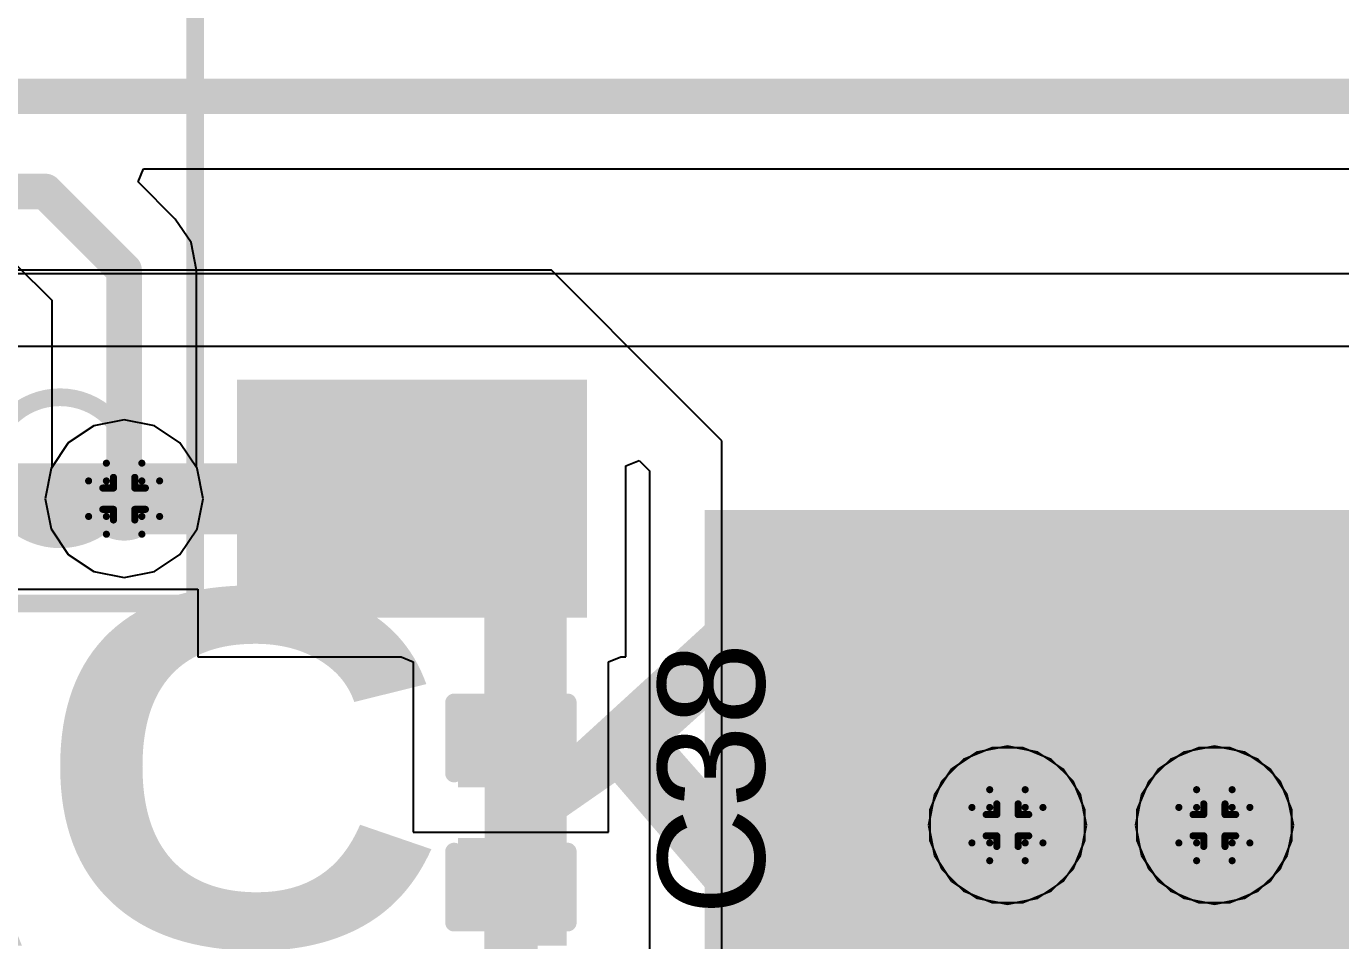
# Model space of a CAD drawing. Header units: inches. Extents: x 0 to 198, y 0 to 199.
# Drawn here: x 4.4071 to 4.7773, y 0.9922 to 1.2497 of the extents above; entities that cross this region are included whole.
import ezdxf

# ---------------------------------------------------------------- set-up
doc = ezdxf.new("R2010")
doc.units = ezdxf.units.IN
doc.header["$MEASUREMENT"] = 0
for name, color, linetype in [('Bottom Layer', 5, 'Continuous'), ('Bottom Paste', 16, 'Continuous'), ('Bottom Solder', 6, 'Continuous'), ('Drill Drawing', 1, 'Continuous'), ('Layer 1', 16, 'Continuous'), ('Layer 2', 76, 'Continuous'), ('Top Layer', 1, 'Continuous'), ('Top Overlay', 2, 'Continuous'), ('Top Paste', 8, 'Continuous'), ('Top Solder', 216, 'Continuous'), ('Via Holes', 16, 'Continuous')]:
    doc.layers.add(name, color=color, linetype=linetype)
doc.styles.add('Arial', font='', dxfattribs={"height": 0.2})
doc.styles.add('Arial Black_Bold', font='', dxfattribs={"height": 0.2})
doc.styles.get('Arial').set_extended_font_data('Arial')
doc.styles.get('Arial Black_Bold').set_extended_font_data('Arial Black', bold=True)

# ---------------------------------------------------------------- blocks, each defined once
blk = doc.blocks.new('TS_1002S_12026C_21')
at = {"layer": 'Top Layer'}
blk.add_hatch(color=1, dxfattribs=at).paths.add_polyline_path([(0.13385, -0.05906), (0.22441, -0.05906), (0.22441, -0.11811), (0.13385, -0.11811)])
at = {"layer": 'Top Paste'}
blk.add_hatch(color=8, dxfattribs=at).paths.add_polyline_path([(0.13385, -0.05906), (0.22441, -0.05906), (0.22441, -0.11811), (0.13385, -0.11811)])
at = {"layer": 'Top Solder'}
blk.add_hatch(color=216, dxfattribs=at).paths.add_polyline_path([(0.12985, -0.05506), (0.22841, -0.05506), (0.22841, -0.12211), (0.12985, -0.12211)])
at = {"layer": 'Top Overlay'}
for points in [[(0.11811, -0.11812, 0.005, 0.005, 0), (0.11811, 0.1181, 0.005, 0.005, 0)], [(-0.11811, -0.11812, 0.005, 0.005, 0), (0.11811, -0.11812, 0.005, 0.005, 0)]]:
    blk.add_lwpolyline(points, format="xyseb", dxfattribs=at)
for points in [[(0.1, -0.08001, 0.005, 0.005, 1), (0.06, -0.08001, 0.005, 0.005, 1)], [(0.09875, -0.08001, 0.0025, 0.0025, 1), (0.10125, -0.08001, 0.0025, 0.0025, 1)], [(0.11686, -0.11812, 0.0025, 0.0025, 1), (0.11936, -0.11812, 0.0025, 0.0025, 1)], [(0.11686, -0.11812, 0.0025, 0.0025, 1), (0.11936, -0.11812, 0.0025, 0.0025, 1)]]:
    blk.add_lwpolyline(points, format="xyseb", close=True, dxfattribs=at)
blk = doc.blocks.new('TO_252_2L_B_52')
at = {"layer": 'Bottom Layer'}
blk.add_hatch(color=5, dxfattribs=at).paths.add_polyline_path([(-0.13779, 0.00197), (0.1378, 0.00197), (0.1378, -0.27362), (-0.13779, -0.27362)])
at = {"layer": 'Bottom Paste'}
blk.add_hatch(color=16, dxfattribs=at).paths.add_polyline_path([(-0.13779, 0.00197), (0.1378, 0.00197), (0.1378, -0.27362), (-0.13779, -0.27362)])
at = {"layer": 'Bottom Solder'}
blk.add_hatch(color=6, dxfattribs=at).paths.add_polyline_path([(-0.14179, 0.00597), (0.1418, 0.00597), (0.1418, -0.27762), (-0.14179, -0.27762)])
blk = doc.blocks.new('C___0402_339')
at = {"layer": 'Top Layer'}
for points in [[(-0.0275, -0.0125), (-0.0275, 0.0125), (-0.0095, 0.0125), (-0.0095, -0.0125)], [(0.0095, -0.0125), (0.0095, 0.0125), (0.0275, 0.0125), (0.0275, -0.0125)]]:
    blk.add_hatch(color=1, dxfattribs=at).paths.add_polyline_path(points)
at = {"layer": 'Top Paste'}
for points in [[(-0.0275, -0.0125), (-0.0275, 0.0125), (-0.0095, 0.0125), (-0.0095, -0.0125)], [(0.0095, -0.0125), (0.0095, 0.0125), (0.0275, 0.0125), (0.0275, -0.0125)]]:
    blk.add_hatch(color=8, dxfattribs=at).paths.add_polyline_path(points)
at = {"layer": 'Top Solder'}
for points in [[(-0.02986, -0.01486), (-0.02986, 0.01486), (-0.00714, 0.01486), (-0.00714, -0.01486)], [(0.00714, -0.01486), (0.00714, 0.01486), (0.02986, 0.01486), (0.02986, -0.01486)]]:
    blk.add_hatch(color=216, dxfattribs=at).paths.add_polyline_path(points)
at = {"layer": 'Top Overlay'}
for points in [[(-0.031, 0.016, 0.005, 0.005, 0), (-0.031, -0.016, 0.005, 0.005, 0)], [(-0.031, 0.016, 0.005, 0.005, 0), (-0.011, 0.016, 0.005, 0.005, 0)], [(0.011, 0.016, 0.005, 0.005, 0), (0.031, 0.016, 0.005, 0.005, 0)], [(0.031, 0.016, 0.005, 0.005, 0), (0.031, -0.016, 0.005, 0.005, 0)], [(-0.031, -0.016, 0.005, 0.005, 0), (-0.011, -0.016, 0.005, 0.005, 0)], [(0.031, -0.016, 0.005, 0.005, 0), (0.011, -0.016, 0.005, 0.005, 0)]]:
    blk.add_lwpolyline(points, format="xyseb", dxfattribs=at)
for points in [[(-0.03225, 0.016, 0.0025, 0.0025, 1), (-0.02975, 0.016, 0.0025, 0.0025, 1)], [(-0.03225, 0.016, 0.0025, 0.0025, 1), (-0.02975, 0.016, 0.0025, 0.0025, 1)], [(-0.01225, 0.016, 0.0025, 0.0025, 1), (-0.00975, 0.016, 0.0025, 0.0025, 1)], [(0.00975, 0.016, 0.0025, 0.0025, 1), (0.01225, 0.016, 0.0025, 0.0025, 1)], [(0.02975, 0.016, 0.0025, 0.0025, 1), (0.03225, 0.016, 0.0025, 0.0025, 1)], [(0.02975, 0.016, 0.0025, 0.0025, 1), (0.03225, 0.016, 0.0025, 0.0025, 1)], [(-0.03225, -0.016, 0.0025, 0.0025, 1), (-0.02975, -0.016, 0.0025, 0.0025, 1)], [(-0.03225, -0.016, 0.0025, 0.0025, 1), (-0.02975, -0.016, 0.0025, 0.0025, 1)], [(-0.01225, -0.016, 0.0025, 0.0025, 1), (-0.00975, -0.016, 0.0025, 0.0025, 1)], [(0.00975, -0.016, 0.0025, 0.0025, 1), (0.01225, -0.016, 0.0025, 0.0025, 1)], [(0.02975, -0.016, 0.0025, 0.0025, 1), (0.03225, -0.016, 0.0025, 0.0025, 1)], [(0.02975, -0.016, 0.0025, 0.0025, 1), (0.03225, -0.016, 0.0025, 0.0025, 1)]]:
    blk.add_lwpolyline(points, format="xyseb", close=True, dxfattribs=at)

msp = doc.modelspace()

# ---------------------------------------------------------------- hatches: boundary and pattern name
at = {"layer": 'Bottom Layer'}
h = msp.add_hatch(color=5, dxfattribs=at)
edge = h.paths.add_edge_path()
edge.add_arc((4.43465, 1.11668), 0.01181, 0, 360)
h = msp.add_hatch(color=5, dxfattribs=at)
edge = h.paths.add_edge_path()
edge.add_arc((4.68344, 1.02473), 0.01181, 0, 360)
h = msp.add_hatch(color=5, dxfattribs=at)
edge = h.paths.add_edge_path()
edge.add_arc((4.74172, 1.02473), 0.01181, 0, 360)
at = {"layer": 'Layer 1'}
h = msp.add_hatch(color=16, dxfattribs=at)
edge = h.paths.add_edge_path()
edge.add_arc((4.43465, 1.11668), 0.01181, 0, 360)
h = msp.add_hatch(color=16, dxfattribs=at)
edge = h.paths.add_edge_path()
edge.add_arc((4.68344, 1.02473), 0.01181, 0, 360)
h = msp.add_hatch(color=16, dxfattribs=at)
edge = h.paths.add_edge_path()
edge.add_arc((4.74172, 1.02473), 0.01181, 0, 360)
at = {"layer": 'Layer 2'}
h = msp.add_hatch(color=76, dxfattribs=at)
edge = h.paths.add_edge_path()
edge.add_arc((4.43465, 1.11668), 0.01181, 0, 360)
h = msp.add_hatch(color=76, dxfattribs=at)
edge = h.paths.add_edge_path()
edge.add_arc((4.68344, 1.02473), 0.01181, 0, 360)
h = msp.add_hatch(color=76, dxfattribs=at)
edge = h.paths.add_edge_path()
edge.add_arc((4.74172, 1.02473), 0.01181, 0, 360)
at = {"layer": 'Top Layer'}
h = msp.add_hatch(color=1, dxfattribs=at)
edge = h.paths.add_edge_path()
edge.add_arc((4.43465, 1.11668), 0.01181, 0, 360)
h = msp.add_hatch(color=1, dxfattribs=at)
edge = h.paths.add_edge_path()
edge.add_arc((4.68344, 1.02473), 0.01181, 0, 360)
h = msp.add_hatch(color=1, dxfattribs=at)
edge = h.paths.add_edge_path()
edge.add_arc((4.74172, 1.02473), 0.01181, 0, 360)
at = {"layer": 'Via Holes'}
h = msp.add_hatch(color=7, dxfattribs=at)
edge = h.paths.add_edge_path()
edge.add_arc((4.43465, 1.11668), 0.00591, 0, 360)
h = msp.add_hatch(color=7, dxfattribs=at)
edge = h.paths.add_edge_path()
edge.add_arc((4.68344, 1.02473), 0.00591, 0, 360)
h = msp.add_hatch(color=7, dxfattribs=at)
edge = h.paths.add_edge_path()
edge.add_arc((4.74172, 1.02473), 0.00591, 0, 360)

# ---------------------------------------------------------------- linework, layer by layer
at = {"layer": 'Bottom Layer'}
for p, q in [((4.43857, 1.20591), (4.4401, 1.20961)), ((4.4401, 1.20961), (5.64272, 1.20961)), ((4.44907, 1.19542), (4.43857, 1.20591)), ((4.45349, 1.1888), (4.44907, 1.19542)), ((4.45504, 1.181), (4.45349, 1.1888)), ((4.40399, 1.18282), (4.41426, 1.17255)), ((4.45504, 1.12542), (4.45504, 1.181)), ((4.41426, 1.17255), (4.41426, 1.12542)), ((4.4141, 1.12519), (4.41241, 1.11668)), ((4.41426, 1.12542), (4.4141, 1.12519)), ((4.45519, 1.12519), (4.45504, 1.12542)), ((4.45689, 1.11668), (4.45519, 1.12519)), ((4.41241, 1.11668), (4.4141, 1.10817)), ((4.45519, 1.10817), (4.45689, 1.11668)), ((4.4141, 1.10817), (4.41892, 1.10095)), ((4.45037, 1.10095), (4.45519, 1.10817)), ((4.41892, 1.10095), (4.42614, 1.09613)), ((4.44316, 1.09613), (4.45037, 1.10095)), ((4.42614, 1.09613), (4.43465, 1.09444)), ((4.43465, 1.09444), (4.44316, 1.09613))]:
    msp.add_line(p, q, dxfattribs=at)
for points in [[(4.145, 1.23, 0.01, 0.01, 0), (5.65116, 1.23, 0.01, 0.01, 0)], [(4.13051, 1.20321, 0.01, 0.01, 0), (4.41243, 1.20321, 0.01, 0.01, 0)], [(4.41243, 1.20321, 0.01, 0.01, 0), (4.43465, 1.181, 0.01, 0.01, 0)], [(4.43465, 1.11668, 0.01, 0.01, 0), (4.43465, 1.181, 0.01, 0.01, 0)]]:
    msp.add_lwpolyline(points, format="xyseb", dxfattribs=at)
for points in [[(4.40993, 1.20321, 0.005, 0.005, 1), (4.41493, 1.20321, 0.005, 0.005, 1)], [(4.40993, 1.20321, 0.005, 0.005, 1), (4.41493, 1.20321, 0.005, 0.005, 1)], [(4.43215, 1.181, 0.005, 0.005, 1), (4.43715, 1.181, 0.005, 0.005, 1)], [(4.43215, 1.181, 0.005, 0.005, 1), (4.43715, 1.181, 0.005, 0.005, 1)], [(4.43215, 1.11668, 0.005, 0.005, 1), (4.43715, 1.11668, 0.005, 0.005, 1)]]:
    msp.add_lwpolyline(points, format="xyseb", close=True, dxfattribs=at)
at = {"layer": 'Drill Drawing'}
for points in [[(4.42965, 1.12168, 0.002, 0.002, 0), (4.42965, 1.12668, 0.002, 0.002, 0)], [(4.42965, 1.12668, 0.002, 0.002, 0), (4.43965, 1.12668, 0.002, 0.002, 0)], [(4.43965, 1.12168, 0.002, 0.002, 0), (4.43965, 1.12668, 0.002, 0.002, 0)], [(4.42465, 1.11168, 0.002, 0.002, 0), (4.42465, 1.12168, 0.002, 0.002, 0)], [(4.42465, 1.12168, 0.002, 0.002, 0), (4.42965, 1.12168, 0.002, 0.002, 0)], [(4.43165, 1.11968, 0.002, 0.002, 0), (4.43165, 1.12268, 0.002, 0.002, 0)], [(4.43165, 1.12268, 0.002, 0.002, 0), (4.43765, 1.12268, 0.002, 0.002, 0)], [(4.43765, 1.11968, 0.002, 0.002, 0), (4.43765, 1.12268, 0.002, 0.002, 0)], [(4.43965, 1.12168, 0.002, 0.002, 0), (4.44465, 1.12168, 0.002, 0.002, 0)], [(4.44465, 1.11168, 0.002, 0.002, 0), (4.44465, 1.12168, 0.002, 0.002, 0)], [(4.42865, 1.11368, 0.002, 0.002, 0), (4.42865, 1.11968, 0.002, 0.002, 0)], [(4.42865, 1.11968, 0.002, 0.002, 0), (4.43165, 1.11968, 0.002, 0.002, 0)], [(4.43765, 1.11968, 0.002, 0.002, 0), (4.44065, 1.11968, 0.002, 0.002, 0)], [(4.44065, 1.11368, 0.002, 0.002, 0), (4.44065, 1.11968, 0.002, 0.002, 0)], [(4.42865, 1.11368, 0.002, 0.002, 0), (4.43165, 1.11368, 0.002, 0.002, 0)], [(4.43165, 1.11068, 0.002, 0.002, 0), (4.43165, 1.11368, 0.002, 0.002, 0)], [(4.43765, 1.11368, 0.002, 0.002, 0), (4.44065, 1.11368, 0.002, 0.002, 0)], [(4.43765, 1.11068, 0.002, 0.002, 0), (4.43765, 1.11368, 0.002, 0.002, 0)], [(4.42465, 1.11168, 0.002, 0.002, 0), (4.42965, 1.11168, 0.002, 0.002, 0)], [(4.42965, 1.10668, 0.002, 0.002, 0), (4.42965, 1.11168, 0.002, 0.002, 0)], [(4.43165, 1.11068, 0.002, 0.002, 0), (4.43765, 1.11068, 0.002, 0.002, 0)], [(4.43965, 1.11168, 0.002, 0.002, 0), (4.44465, 1.11168, 0.002, 0.002, 0)], [(4.43965, 1.10668, 0.002, 0.002, 0), (4.43965, 1.11168, 0.002, 0.002, 0)], [(4.42965, 1.10668, 0.002, 0.002, 0), (4.43965, 1.10668, 0.002, 0.002, 0)], [(4.67844, 1.02973, 0.002, 0.002, 0), (4.67844, 1.03473, 0.002, 0.002, 0)], [(4.67844, 1.03473, 0.002, 0.002, 0), (4.68844, 1.03473, 0.002, 0.002, 0)], [(4.68844, 1.02973, 0.002, 0.002, 0), (4.68844, 1.03473, 0.002, 0.002, 0)], [(4.73672, 1.02973, 0.002, 0.002, 0), (4.73672, 1.03473, 0.002, 0.002, 0)], [(4.73672, 1.03473, 0.002, 0.002, 0), (4.74672, 1.03473, 0.002, 0.002, 0)], [(4.74672, 1.02973, 0.002, 0.002, 0), (4.74672, 1.03473, 0.002, 0.002, 0)], [(4.67344, 1.01973, 0.002, 0.002, 0), (4.67344, 1.02973, 0.002, 0.002, 0)], [(4.67344, 1.02973, 0.002, 0.002, 0), (4.67844, 1.02973, 0.002, 0.002, 0)], [(4.68044, 1.02773, 0.002, 0.002, 0), (4.68044, 1.03073, 0.002, 0.002, 0)], [(4.68044, 1.03073, 0.002, 0.002, 0), (4.68644, 1.03073, 0.002, 0.002, 0)], [(4.68644, 1.02773, 0.002, 0.002, 0), (4.68644, 1.03073, 0.002, 0.002, 0)], [(4.68844, 1.02973, 0.002, 0.002, 0), (4.69344, 1.02973, 0.002, 0.002, 0)], [(4.69344, 1.01973, 0.002, 0.002, 0), (4.69344, 1.02973, 0.002, 0.002, 0)], [(4.73172, 1.01973, 0.002, 0.002, 0), (4.73172, 1.02973, 0.002, 0.002, 0)], [(4.73172, 1.02973, 0.002, 0.002, 0), (4.73672, 1.02973, 0.002, 0.002, 0)], [(4.73872, 1.02773, 0.002, 0.002, 0), (4.73872, 1.03073, 0.002, 0.002, 0)], [(4.73872, 1.03073, 0.002, 0.002, 0), (4.74472, 1.03073, 0.002, 0.002, 0)], [(4.74472, 1.02773, 0.002, 0.002, 0), (4.74472, 1.03073, 0.002, 0.002, 0)], [(4.74672, 1.02973, 0.002, 0.002, 0), (4.75172, 1.02973, 0.002, 0.002, 0)], [(4.75172, 1.01973, 0.002, 0.002, 0), (4.75172, 1.02973, 0.002, 0.002, 0)], [(4.67744, 1.02173, 0.002, 0.002, 0), (4.67744, 1.02773, 0.002, 0.002, 0)], [(4.67744, 1.02773, 0.002, 0.002, 0), (4.68044, 1.02773, 0.002, 0.002, 0)], [(4.68644, 1.02773, 0.002, 0.002, 0), (4.68944, 1.02773, 0.002, 0.002, 0)], [(4.68944, 1.02173, 0.002, 0.002, 0), (4.68944, 1.02773, 0.002, 0.002, 0)], [(4.73572, 1.02173, 0.002, 0.002, 0), (4.73572, 1.02773, 0.002, 0.002, 0)], [(4.73572, 1.02773, 0.002, 0.002, 0), (4.73872, 1.02773, 0.002, 0.002, 0)], [(4.74472, 1.02773, 0.002, 0.002, 0), (4.74772, 1.02773, 0.002, 0.002, 0)], [(4.74772, 1.02173, 0.002, 0.002, 0), (4.74772, 1.02773, 0.002, 0.002, 0)], [(4.67744, 1.02173, 0.002, 0.002, 0), (4.68044, 1.02173, 0.002, 0.002, 0)], [(4.68044, 1.01873, 0.002, 0.002, 0), (4.68044, 1.02173, 0.002, 0.002, 0)], [(4.68644, 1.02173, 0.002, 0.002, 0), (4.68944, 1.02173, 0.002, 0.002, 0)], [(4.68644, 1.01873, 0.002, 0.002, 0), (4.68644, 1.02173, 0.002, 0.002, 0)], [(4.73572, 1.02173, 0.002, 0.002, 0), (4.73872, 1.02173, 0.002, 0.002, 0)], [(4.73872, 1.01873, 0.002, 0.002, 0), (4.73872, 1.02173, 0.002, 0.002, 0)], [(4.74472, 1.02173, 0.002, 0.002, 0), (4.74772, 1.02173, 0.002, 0.002, 0)], [(4.74472, 1.01873, 0.002, 0.002, 0), (4.74472, 1.02173, 0.002, 0.002, 0)], [(4.67344, 1.01973, 0.002, 0.002, 0), (4.67844, 1.01973, 0.002, 0.002, 0)], [(4.67844, 1.01473, 0.002, 0.002, 0), (4.67844, 1.01973, 0.002, 0.002, 0)], [(4.68044, 1.01873, 0.002, 0.002, 0), (4.68644, 1.01873, 0.002, 0.002, 0)], [(4.68844, 1.01973, 0.002, 0.002, 0), (4.69344, 1.01973, 0.002, 0.002, 0)], [(4.68844, 1.01473, 0.002, 0.002, 0), (4.68844, 1.01973, 0.002, 0.002, 0)], [(4.73172, 1.01973, 0.002, 0.002, 0), (4.73672, 1.01973, 0.002, 0.002, 0)], [(4.73672, 1.01473, 0.002, 0.002, 0), (4.73672, 1.01973, 0.002, 0.002, 0)], [(4.73872, 1.01873, 0.002, 0.002, 0), (4.74472, 1.01873, 0.002, 0.002, 0)], [(4.74672, 1.01973, 0.002, 0.002, 0), (4.75172, 1.01973, 0.002, 0.002, 0)], [(4.74672, 1.01473, 0.002, 0.002, 0), (4.74672, 1.01973, 0.002, 0.002, 0)], [(4.67844, 1.01473, 0.002, 0.002, 0), (4.68844, 1.01473, 0.002, 0.002, 0)], [(4.73672, 1.01473, 0.002, 0.002, 0), (4.74672, 1.01473, 0.002, 0.002, 0)]]:
    msp.add_lwpolyline(points, format="xyseb", dxfattribs=at)
for points in [[(4.42915, 1.12668, 0.001, 0.001, 1), (4.43015, 1.12668, 0.001, 0.001, 1)], [(4.42915, 1.12668, 0.001, 0.001, 1), (4.43015, 1.12668, 0.001, 0.001, 1)], [(4.43915, 1.12668, 0.001, 0.001, 1), (4.44015, 1.12668, 0.001, 0.001, 1)], [(4.43915, 1.12668, 0.001, 0.001, 1), (4.44015, 1.12668, 0.001, 0.001, 1)], [(4.42415, 1.12168, 0.001, 0.001, 1), (4.42515, 1.12168, 0.001, 0.001, 1)], [(4.42415, 1.12168, 0.001, 0.001, 1), (4.42515, 1.12168, 0.001, 0.001, 1)], [(4.42915, 1.12168, 0.001, 0.001, 1), (4.43015, 1.12168, 0.001, 0.001, 1)], [(4.42915, 1.12168, 0.001, 0.001, 1), (4.43015, 1.12168, 0.001, 0.001, 1)], [(4.43115, 1.12268, 0.001, 0.001, 1), (4.43215, 1.12268, 0.001, 0.001, 1)], [(4.43115, 1.12268, 0.001, 0.001, 1), (4.43215, 1.12268, 0.001, 0.001, 1)], [(4.43715, 1.12268, 0.001, 0.001, 1), (4.43815, 1.12268, 0.001, 0.001, 1)], [(4.43715, 1.12268, 0.001, 0.001, 1), (4.43815, 1.12268, 0.001, 0.001, 1)], [(4.43915, 1.12168, 0.001, 0.001, 1), (4.44015, 1.12168, 0.001, 0.001, 1)], [(4.43915, 1.12168, 0.001, 0.001, 1), (4.44015, 1.12168, 0.001, 0.001, 1)], [(4.44415, 1.12168, 0.001, 0.001, 1), (4.44515, 1.12168, 0.001, 0.001, 1)], [(4.44415, 1.12168, 0.001, 0.001, 1), (4.44515, 1.12168, 0.001, 0.001, 1)], [(4.42815, 1.11968, 0.001, 0.001, 1), (4.42915, 1.11968, 0.001, 0.001, 1)], [(4.42815, 1.11968, 0.001, 0.001, 1), (4.42915, 1.11968, 0.001, 0.001, 1)], [(4.43115, 1.11968, 0.001, 0.001, 1), (4.43215, 1.11968, 0.001, 0.001, 1)], [(4.43115, 1.11968, 0.001, 0.001, 1), (4.43215, 1.11968, 0.001, 0.001, 1)], [(4.43715, 1.11968, 0.001, 0.001, 1), (4.43815, 1.11968, 0.001, 0.001, 1)], [(4.43715, 1.11968, 0.001, 0.001, 1), (4.43815, 1.11968, 0.001, 0.001, 1)], [(4.44015, 1.11968, 0.001, 0.001, 1), (4.44115, 1.11968, 0.001, 0.001, 1)], [(4.44015, 1.11968, 0.001, 0.001, 1), (4.44115, 1.11968, 0.001, 0.001, 1)], [(4.42815, 1.11368, 0.001, 0.001, 1), (4.42915, 1.11368, 0.001, 0.001, 1)], [(4.42815, 1.11368, 0.001, 0.001, 1), (4.42915, 1.11368, 0.001, 0.001, 1)], [(4.43115, 1.11368, 0.001, 0.001, 1), (4.43215, 1.11368, 0.001, 0.001, 1)], [(4.43115, 1.11368, 0.001, 0.001, 1), (4.43215, 1.11368, 0.001, 0.001, 1)], [(4.43715, 1.11368, 0.001, 0.001, 1), (4.43815, 1.11368, 0.001, 0.001, 1)], [(4.43715, 1.11368, 0.001, 0.001, 1), (4.43815, 1.11368, 0.001, 0.001, 1)], [(4.44015, 1.11368, 0.001, 0.001, 1), (4.44115, 1.11368, 0.001, 0.001, 1)], [(4.44015, 1.11368, 0.001, 0.001, 1), (4.44115, 1.11368, 0.001, 0.001, 1)], [(4.42415, 1.11168, 0.001, 0.001, 1), (4.42515, 1.11168, 0.001, 0.001, 1)], [(4.42415, 1.11168, 0.001, 0.001, 1), (4.42515, 1.11168, 0.001, 0.001, 1)], [(4.42915, 1.11168, 0.001, 0.001, 1), (4.43015, 1.11168, 0.001, 0.001, 1)], [(4.42915, 1.11168, 0.001, 0.001, 1), (4.43015, 1.11168, 0.001, 0.001, 1)], [(4.43115, 1.11068, 0.001, 0.001, 1), (4.43215, 1.11068, 0.001, 0.001, 1)], [(4.43115, 1.11068, 0.001, 0.001, 1), (4.43215, 1.11068, 0.001, 0.001, 1)], [(4.43715, 1.11068, 0.001, 0.001, 1), (4.43815, 1.11068, 0.001, 0.001, 1)], [(4.43715, 1.11068, 0.001, 0.001, 1), (4.43815, 1.11068, 0.001, 0.001, 1)], [(4.43915, 1.11168, 0.001, 0.001, 1), (4.44015, 1.11168, 0.001, 0.001, 1)], [(4.43915, 1.11168, 0.001, 0.001, 1), (4.44015, 1.11168, 0.001, 0.001, 1)], [(4.44415, 1.11168, 0.001, 0.001, 1), (4.44515, 1.11168, 0.001, 0.001, 1)], [(4.44415, 1.11168, 0.001, 0.001, 1), (4.44515, 1.11168, 0.001, 0.001, 1)], [(4.42915, 1.10668, 0.001, 0.001, 1), (4.43015, 1.10668, 0.001, 0.001, 1)], [(4.42915, 1.10668, 0.001, 0.001, 1), (4.43015, 1.10668, 0.001, 0.001, 1)], [(4.43915, 1.10668, 0.001, 0.001, 1), (4.44015, 1.10668, 0.001, 0.001, 1)], [(4.43915, 1.10668, 0.001, 0.001, 1), (4.44015, 1.10668, 0.001, 0.001, 1)], [(4.67794, 1.03473, 0.001, 0.001, 1), (4.67894, 1.03473, 0.001, 0.001, 1)], [(4.67794, 1.03473, 0.001, 0.001, 1), (4.67894, 1.03473, 0.001, 0.001, 1)], [(4.68794, 1.03473, 0.001, 0.001, 1), (4.68894, 1.03473, 0.001, 0.001, 1)], [(4.68794, 1.03473, 0.001, 0.001, 1), (4.68894, 1.03473, 0.001, 0.001, 1)], [(4.73622, 1.03473, 0.001, 0.001, 1), (4.73722, 1.03473, 0.001, 0.001, 1)], [(4.73622, 1.03473, 0.001, 0.001, 1), (4.73722, 1.03473, 0.001, 0.001, 1)], [(4.74622, 1.03473, 0.001, 0.001, 1), (4.74722, 1.03473, 0.001, 0.001, 1)], [(4.74622, 1.03473, 0.001, 0.001, 1), (4.74722, 1.03473, 0.001, 0.001, 1)], [(4.67294, 1.02973, 0.001, 0.001, 1), (4.67394, 1.02973, 0.001, 0.001, 1)], [(4.67294, 1.02973, 0.001, 0.001, 1), (4.67394, 1.02973, 0.001, 0.001, 1)], [(4.67794, 1.02973, 0.001, 0.001, 1), (4.67894, 1.02973, 0.001, 0.001, 1)], [(4.67794, 1.02973, 0.001, 0.001, 1), (4.67894, 1.02973, 0.001, 0.001, 1)], [(4.67994, 1.03073, 0.001, 0.001, 1), (4.68094, 1.03073, 0.001, 0.001, 1)], [(4.67994, 1.03073, 0.001, 0.001, 1), (4.68094, 1.03073, 0.001, 0.001, 1)], [(4.68594, 1.03073, 0.001, 0.001, 1), (4.68694, 1.03073, 0.001, 0.001, 1)], [(4.68594, 1.03073, 0.001, 0.001, 1), (4.68694, 1.03073, 0.001, 0.001, 1)], [(4.68794, 1.02973, 0.001, 0.001, 1), (4.68894, 1.02973, 0.001, 0.001, 1)], [(4.68794, 1.02973, 0.001, 0.001, 1), (4.68894, 1.02973, 0.001, 0.001, 1)], [(4.69294, 1.02973, 0.001, 0.001, 1), (4.69394, 1.02973, 0.001, 0.001, 1)], [(4.69294, 1.02973, 0.001, 0.001, 1), (4.69394, 1.02973, 0.001, 0.001, 1)], [(4.73122, 1.02973, 0.001, 0.001, 1), (4.73222, 1.02973, 0.001, 0.001, 1)], [(4.73122, 1.02973, 0.001, 0.001, 1), (4.73222, 1.02973, 0.001, 0.001, 1)], [(4.73622, 1.02973, 0.001, 0.001, 1), (4.73722, 1.02973, 0.001, 0.001, 1)], [(4.73622, 1.02973, 0.001, 0.001, 1), (4.73722, 1.02973, 0.001, 0.001, 1)], [(4.73822, 1.03073, 0.001, 0.001, 1), (4.73922, 1.03073, 0.001, 0.001, 1)], [(4.73822, 1.03073, 0.001, 0.001, 1), (4.73922, 1.03073, 0.001, 0.001, 1)], [(4.74422, 1.03073, 0.001, 0.001, 1), (4.74522, 1.03073, 0.001, 0.001, 1)], [(4.74422, 1.03073, 0.001, 0.001, 1), (4.74522, 1.03073, 0.001, 0.001, 1)], [(4.74622, 1.02973, 0.001, 0.001, 1), (4.74722, 1.02973, 0.001, 0.001, 1)], [(4.74622, 1.02973, 0.001, 0.001, 1), (4.74722, 1.02973, 0.001, 0.001, 1)], [(4.75122, 1.02973, 0.001, 0.001, 1), (4.75222, 1.02973, 0.001, 0.001, 1)], [(4.75122, 1.02973, 0.001, 0.001, 1), (4.75222, 1.02973, 0.001, 0.001, 1)], [(4.67694, 1.02773, 0.001, 0.001, 1), (4.67794, 1.02773, 0.001, 0.001, 1)], [(4.67694, 1.02773, 0.001, 0.001, 1), (4.67794, 1.02773, 0.001, 0.001, 1)], [(4.67994, 1.02773, 0.001, 0.001, 1), (4.68094, 1.02773, 0.001, 0.001, 1)], [(4.67994, 1.02773, 0.001, 0.001, 1), (4.68094, 1.02773, 0.001, 0.001, 1)], [(4.68594, 1.02773, 0.001, 0.001, 1), (4.68694, 1.02773, 0.001, 0.001, 1)], [(4.68594, 1.02773, 0.001, 0.001, 1), (4.68694, 1.02773, 0.001, 0.001, 1)], [(4.68894, 1.02773, 0.001, 0.001, 1), (4.68994, 1.02773, 0.001, 0.001, 1)], [(4.68894, 1.02773, 0.001, 0.001, 1), (4.68994, 1.02773, 0.001, 0.001, 1)], [(4.73522, 1.02773, 0.001, 0.001, 1), (4.73622, 1.02773, 0.001, 0.001, 1)], [(4.73522, 1.02773, 0.001, 0.001, 1), (4.73622, 1.02773, 0.001, 0.001, 1)], [(4.73822, 1.02773, 0.001, 0.001, 1), (4.73922, 1.02773, 0.001, 0.001, 1)], [(4.73822, 1.02773, 0.001, 0.001, 1), (4.73922, 1.02773, 0.001, 0.001, 1)], [(4.74422, 1.02773, 0.001, 0.001, 1), (4.74522, 1.02773, 0.001, 0.001, 1)], [(4.74422, 1.02773, 0.001, 0.001, 1), (4.74522, 1.02773, 0.001, 0.001, 1)], [(4.74722, 1.02773, 0.001, 0.001, 1), (4.74822, 1.02773, 0.001, 0.001, 1)], [(4.74722, 1.02773, 0.001, 0.001, 1), (4.74822, 1.02773, 0.001, 0.001, 1)], [(4.67694, 1.02173, 0.001, 0.001, 1), (4.67794, 1.02173, 0.001, 0.001, 1)], [(4.67694, 1.02173, 0.001, 0.001, 1), (4.67794, 1.02173, 0.001, 0.001, 1)], [(4.67994, 1.02173, 0.001, 0.001, 1), (4.68094, 1.02173, 0.001, 0.001, 1)], [(4.67994, 1.02173, 0.001, 0.001, 1), (4.68094, 1.02173, 0.001, 0.001, 1)], [(4.68594, 1.02173, 0.001, 0.001, 1), (4.68694, 1.02173, 0.001, 0.001, 1)], [(4.68594, 1.02173, 0.001, 0.001, 1), (4.68694, 1.02173, 0.001, 0.001, 1)], [(4.68894, 1.02173, 0.001, 0.001, 1), (4.68994, 1.02173, 0.001, 0.001, 1)], [(4.68894, 1.02173, 0.001, 0.001, 1), (4.68994, 1.02173, 0.001, 0.001, 1)], [(4.73522, 1.02173, 0.001, 0.001, 1), (4.73622, 1.02173, 0.001, 0.001, 1)], [(4.73522, 1.02173, 0.001, 0.001, 1), (4.73622, 1.02173, 0.001, 0.001, 1)], [(4.73822, 1.02173, 0.001, 0.001, 1), (4.73922, 1.02173, 0.001, 0.001, 1)], [(4.73822, 1.02173, 0.001, 0.001, 1), (4.73922, 1.02173, 0.001, 0.001, 1)], [(4.74422, 1.02173, 0.001, 0.001, 1), (4.74522, 1.02173, 0.001, 0.001, 1)], [(4.74422, 1.02173, 0.001, 0.001, 1), (4.74522, 1.02173, 0.001, 0.001, 1)], [(4.74722, 1.02173, 0.001, 0.001, 1), (4.74822, 1.02173, 0.001, 0.001, 1)], [(4.74722, 1.02173, 0.001, 0.001, 1), (4.74822, 1.02173, 0.001, 0.001, 1)], [(4.67294, 1.01973, 0.001, 0.001, 1), (4.67394, 1.01973, 0.001, 0.001, 1)], [(4.67294, 1.01973, 0.001, 0.001, 1), (4.67394, 1.01973, 0.001, 0.001, 1)], [(4.67794, 1.01973, 0.001, 0.001, 1), (4.67894, 1.01973, 0.001, 0.001, 1)], [(4.67794, 1.01973, 0.001, 0.001, 1), (4.67894, 1.01973, 0.001, 0.001, 1)], [(4.67994, 1.01873, 0.001, 0.001, 1), (4.68094, 1.01873, 0.001, 0.001, 1)], [(4.67994, 1.01873, 0.001, 0.001, 1), (4.68094, 1.01873, 0.001, 0.001, 1)], [(4.68594, 1.01873, 0.001, 0.001, 1), (4.68694, 1.01873, 0.001, 0.001, 1)], [(4.68594, 1.01873, 0.001, 0.001, 1), (4.68694, 1.01873, 0.001, 0.001, 1)], [(4.68794, 1.01973, 0.001, 0.001, 1), (4.68894, 1.01973, 0.001, 0.001, 1)], [(4.68794, 1.01973, 0.001, 0.001, 1), (4.68894, 1.01973, 0.001, 0.001, 1)], [(4.69294, 1.01973, 0.001, 0.001, 1), (4.69394, 1.01973, 0.001, 0.001, 1)], [(4.69294, 1.01973, 0.001, 0.001, 1), (4.69394, 1.01973, 0.001, 0.001, 1)], [(4.73122, 1.01973, 0.001, 0.001, 1), (4.73222, 1.01973, 0.001, 0.001, 1)], [(4.73122, 1.01973, 0.001, 0.001, 1), (4.73222, 1.01973, 0.001, 0.001, 1)], [(4.73622, 1.01973, 0.001, 0.001, 1), (4.73722, 1.01973, 0.001, 0.001, 1)], [(4.73622, 1.01973, 0.001, 0.001, 1), (4.73722, 1.01973, 0.001, 0.001, 1)], [(4.73822, 1.01873, 0.001, 0.001, 1), (4.73922, 1.01873, 0.001, 0.001, 1)], [(4.73822, 1.01873, 0.001, 0.001, 1), (4.73922, 1.01873, 0.001, 0.001, 1)], [(4.74422, 1.01873, 0.001, 0.001, 1), (4.74522, 1.01873, 0.001, 0.001, 1)], [(4.74422, 1.01873, 0.001, 0.001, 1), (4.74522, 1.01873, 0.001, 0.001, 1)], [(4.74622, 1.01973, 0.001, 0.001, 1), (4.74722, 1.01973, 0.001, 0.001, 1)], [(4.74622, 1.01973, 0.001, 0.001, 1), (4.74722, 1.01973, 0.001, 0.001, 1)], [(4.75122, 1.01973, 0.001, 0.001, 1), (4.75222, 1.01973, 0.001, 0.001, 1)], [(4.75122, 1.01973, 0.001, 0.001, 1), (4.75222, 1.01973, 0.001, 0.001, 1)], [(4.67794, 1.01473, 0.001, 0.001, 1), (4.67894, 1.01473, 0.001, 0.001, 1)], [(4.67794, 1.01473, 0.001, 0.001, 1), (4.67894, 1.01473, 0.001, 0.001, 1)], [(4.68794, 1.01473, 0.001, 0.001, 1), (4.68894, 1.01473, 0.001, 0.001, 1)], [(4.68794, 1.01473, 0.001, 0.001, 1), (4.68894, 1.01473, 0.001, 0.001, 1)], [(4.73622, 1.01473, 0.001, 0.001, 1), (4.73722, 1.01473, 0.001, 0.001, 1)], [(4.73622, 1.01473, 0.001, 0.001, 1), (4.73722, 1.01473, 0.001, 0.001, 1)], [(4.74622, 1.01473, 0.001, 0.001, 1), (4.74722, 1.01473, 0.001, 0.001, 1)], [(4.74622, 1.01473, 0.001, 0.001, 1), (4.74722, 1.01473, 0.001, 0.001, 1)]]:
    msp.add_lwpolyline(points, format="xyseb", close=True, dxfattribs=at)
at = {"layer": 'Layer 1'}
for p, q in [((4.42614, 1.13722), (4.41892, 1.1324)), ((4.43465, 1.13892), (4.42614, 1.13722)), ((4.44316, 1.13722), (4.43465, 1.13892)), ((4.45037, 1.1324), (4.44316, 1.13722)), ((4.41892, 1.1324), (4.4141, 1.12519)), ((4.45519, 1.12519), (4.45037, 1.1324)), ((4.4141, 1.12519), (4.41241, 1.11668)), ((4.45689, 1.11668), (4.45519, 1.12519)), ((4.41241, 1.11668), (4.4141, 1.10817)), ((4.45519, 1.10817), (4.45689, 1.11668)), ((4.4141, 1.10817), (4.41892, 1.10095)), ((4.45037, 1.10095), (4.45519, 1.10817)), ((4.41892, 1.10095), (4.42614, 1.09613)), ((4.44316, 1.09613), (4.45037, 1.10095)), ((4.42614, 1.09613), (4.43465, 1.09444)), ((4.43465, 1.09444), (4.44316, 1.09613))]:
    msp.add_line(p, q, dxfattribs=at)
at = {"layer": 'Layer 2'}
for p, q in [((5.58, 1.18), (0.46584, 1.18)), ((4.10231, 1.15961), (5.58, 1.15961)), ((4.42614, 1.13722), (4.41892, 1.1324)), ((4.43465, 1.13892), (4.42614, 1.13722)), ((4.44316, 1.13722), (4.43465, 1.13892)), ((4.45037, 1.1324), (4.44316, 1.13722)), ((4.41892, 1.1324), (4.4141, 1.12519)), ((4.45519, 1.12519), (4.45037, 1.1324)), ((4.4141, 1.12519), (4.41241, 1.11668)), ((4.45689, 1.11668), (4.45519, 1.12519)), ((4.41241, 1.11668), (4.4141, 1.10817)), ((4.45519, 1.10817), (4.45689, 1.11668)), ((4.4141, 1.10817), (4.41892, 1.10095)), ((4.45037, 1.10095), (4.45519, 1.10817)), ((4.41892, 1.10095), (4.42614, 1.09613)), ((4.44316, 1.09613), (4.45037, 1.10095)), ((4.42614, 1.09613), (4.43465, 1.09444)), ((4.43465, 1.09444), (4.44316, 1.09613)), ((4.67493, 1.04528), (4.66771, 1.04046)), ((4.68344, 1.04697), (4.67493, 1.04528)), ((4.69195, 1.04528), (4.68344, 1.04697)), ((4.69916, 1.04046), (4.69195, 1.04528)), ((4.73321, 1.04528), (4.72599, 1.04046)), ((4.74172, 1.04697), (4.73321, 1.04528)), ((4.75023, 1.04528), (4.74172, 1.04697)), ((4.75744, 1.04046), (4.75023, 1.04528)), ((4.66771, 1.04046), (4.66289, 1.03324)), ((4.70398, 1.03324), (4.69916, 1.04046)), ((4.72599, 1.04046), (4.72117, 1.03324)), ((4.76226, 1.03324), (4.75744, 1.04046)), ((4.66289, 1.03324), (4.6612, 1.02473)), ((4.70567, 1.02473), (4.70398, 1.03324)), ((4.72117, 1.03324), (4.71948, 1.02473)), ((4.76396, 1.02473), (4.76226, 1.03324)), ((4.6612, 1.02473), (4.66289, 1.01622)), ((4.70398, 1.01622), (4.70567, 1.02473)), ((4.71948, 1.02473), (4.72117, 1.01622)), ((4.76226, 1.01622), (4.76396, 1.02473)), ((4.66289, 1.01622), (4.66771, 1.00901)), ((4.69916, 1.00901), (4.70398, 1.01622)), ((4.72117, 1.01622), (4.72599, 1.00901)), ((4.75744, 1.00901), (4.76226, 1.01622)), ((4.66771, 1.00901), (4.67493, 1.00419)), ((4.69195, 1.00419), (4.69916, 1.00901)), ((4.72599, 1.00901), (4.73321, 1.00419)), ((4.75023, 1.00419), (4.75744, 1.00901)), ((4.67493, 1.00419), (4.68344, 1.0025)), ((4.68344, 1.0025), (4.69195, 1.00419)), ((4.73321, 1.00419), (4.74172, 1.0025)), ((4.74172, 1.0025), (4.75023, 1.00419))]:
    msp.add_line(p, q, dxfattribs=at)
at = {"layer": 'Top Layer'}
for p, q in [((4.555, 1.181), (1.891, 1.181)), ((4.5891, 1.1469), (4.555, 1.181)), ((4.603, 1.133), (4.5891, 1.1469)), ((4.5891, 1.1469), (4.5891, 1.1469)), ((4.5891, 1.1469), (4.5891, 1.1469)), ((4.603, 1.12455), (4.603, 1.133)), ((4.57599, 1.12595), (4.57968, 1.12748)), ((4.57599, 1.07215), (4.57599, 1.12595)), ((4.57968, 1.12748), (4.58261, 1.12455)), ((4.58261, 1.12455), (4.58261, 1.12455)), ((4.58261, 1.12455), (4.58261, 1.11502)), ((4.603, 1.11502), (4.603, 1.12455)), ((4.603, 1.12455), (4.603, 1.12455)), ((4.603, 1.12455), (4.603, 1.12455)), ((4.58261, 1.11502), (4.58261, 0.87249)), ((4.603, 0.86739), (4.603, 1.11502)), ((4.21773, 1.09119), (4.45544, 1.09119)), ((4.45544, 1.09119), (4.45544, 1.07215)), ((4.45544, 1.07215), (4.51265, 1.07215)), ((4.51265, 1.07215), (4.51608, 1.07078)), ((4.51608, 1.07078), (4.51608, 1.02278)), ((4.57108, 1.07078), (4.57452, 1.07215)), ((4.57108, 1.02278), (4.57108, 1.07078)), ((4.57452, 1.07215), (4.57599, 1.07215)), ((4.6791, 1.04654), (4.67108, 1.04322)), ((4.68777, 1.04654), (4.6791, 1.04654)), ((4.69579, 1.04322), (4.68777, 1.04654)), ((4.73738, 1.04654), (4.72936, 1.04322)), ((4.74606, 1.04654), (4.73738, 1.04654)), ((4.75407, 1.04322), (4.74606, 1.04654)), ((4.67108, 1.04322), (4.66495, 1.03709)), ((4.70193, 1.03709), (4.69579, 1.04322)), ((4.72936, 1.04322), (4.72323, 1.03709)), ((4.76021, 1.03709), (4.75407, 1.04322)), ((4.66495, 1.03709), (4.66162, 1.02907)), ((4.70525, 1.02907), (4.70193, 1.03709)), ((4.72323, 1.03709), (4.71991, 1.02907)), ((4.76353, 1.02907), (4.76021, 1.03709)), ((4.66162, 1.02907), (4.66162, 1.0204)), ((4.70525, 1.0204), (4.70525, 1.02907)), ((4.71991, 1.02907), (4.71991, 1.0204)), ((4.76353, 1.0204), (4.76353, 1.02907)), ((4.51608, 1.02278), (4.57108, 1.02278)), ((4.66162, 1.0204), (4.66495, 1.01238)), ((4.70193, 1.01238), (4.70525, 1.0204)), ((4.71991, 1.0204), (4.72323, 1.01238)), ((4.76021, 1.01238), (4.76353, 1.0204)), ((4.66495, 1.01238), (4.67108, 1.00624)), ((4.69579, 1.00624), (4.70193, 1.01238)), ((4.72323, 1.01238), (4.72936, 1.00624)), ((4.75407, 1.00624), (4.76021, 1.01238)), ((4.67108, 1.00624), (4.6791, 1.00292)), ((4.68777, 1.00292), (4.69579, 1.00624)), ((4.72936, 1.00624), (4.73738, 1.00292)), ((4.74606, 1.00292), (4.75407, 1.00624)), ((4.6791, 1.00292), (4.68777, 1.00292)), ((4.73738, 1.00292), (4.74606, 1.00292))]:
    msp.add_line(p, q, dxfattribs=at)
for points in [[(4.15745, 1.11668, 0.02, 0.02, 0), (4.43465, 1.11668, 0.02, 0.02, 0)], [(4.43465, 1.11668, 0.02, 0.02, 0), (4.51571, 1.11668, 0.02, 0.02, 0)], [(4.54359, 1.04678, 0.015, 0.015, 0), (4.54359, 1.10787, 0.015, 0.015, 0)], [(4.54358, 0.96737, 0.015, 0.015, 0), (4.54358, 1.00978, 0.015, 0.015, 0)]]:
    msp.add_lwpolyline(points, format="xyseb", dxfattribs=at)
for points in [[(4.42965, 1.11668, 0.01, 0.01, 1), (4.43965, 1.11668, 0.01, 0.01, 1)], [(4.42965, 1.11668, 0.01, 0.01, 1), (4.43965, 1.11668, 0.01, 0.01, 1)], [(4.51071, 1.11668, 0.01, 0.01, 1), (4.52071, 1.11668, 0.01, 0.01, 1)], [(4.53984, 1.10787, 0.0075, 0.0075, 1), (4.54734, 1.10787, 0.0075, 0.0075, 1)], [(4.53984, 1.04678, 0.0075, 0.0075, 1), (4.54734, 1.04678, 0.0075, 0.0075, 1)], [(4.53983, 1.00978, 0.0075, 0.0075, 1), (4.54733, 1.00978, 0.0075, 0.0075, 1)]]:
    msp.add_lwpolyline(points, format="xyseb", close=True, dxfattribs=at)

# ---------------------------------------------------------------- block references
msp.add_blockref('TS_1002S_12026C_21', (4.33658, 1.20526))
for name, p, rotation in [('TO_252_2L_B_52', (4.74, 0.83583), 180), ('C___0402_339', (4.54359, 1.02829), 90)]:
    msp.add_blockref(name, p, dxfattribs=dict(rotation=rotation))

# ---------------------------------------------------------------- texts
at = {"layer": 'Top Overlay'}
for s, height, rotation, style, p in [('BACK', 0.1, 360, 'Arial Black_Bold', (4.17915, 0.99079)), ('C38', 0.03, 90, 'Arial', (4.615, 0.9993))]:
    msp.add_text(s, height=height, rotation=rotation, dxfattribs=dict(at, style=style)).set_placement(p)

doc.saveas('drawing.dxf')
